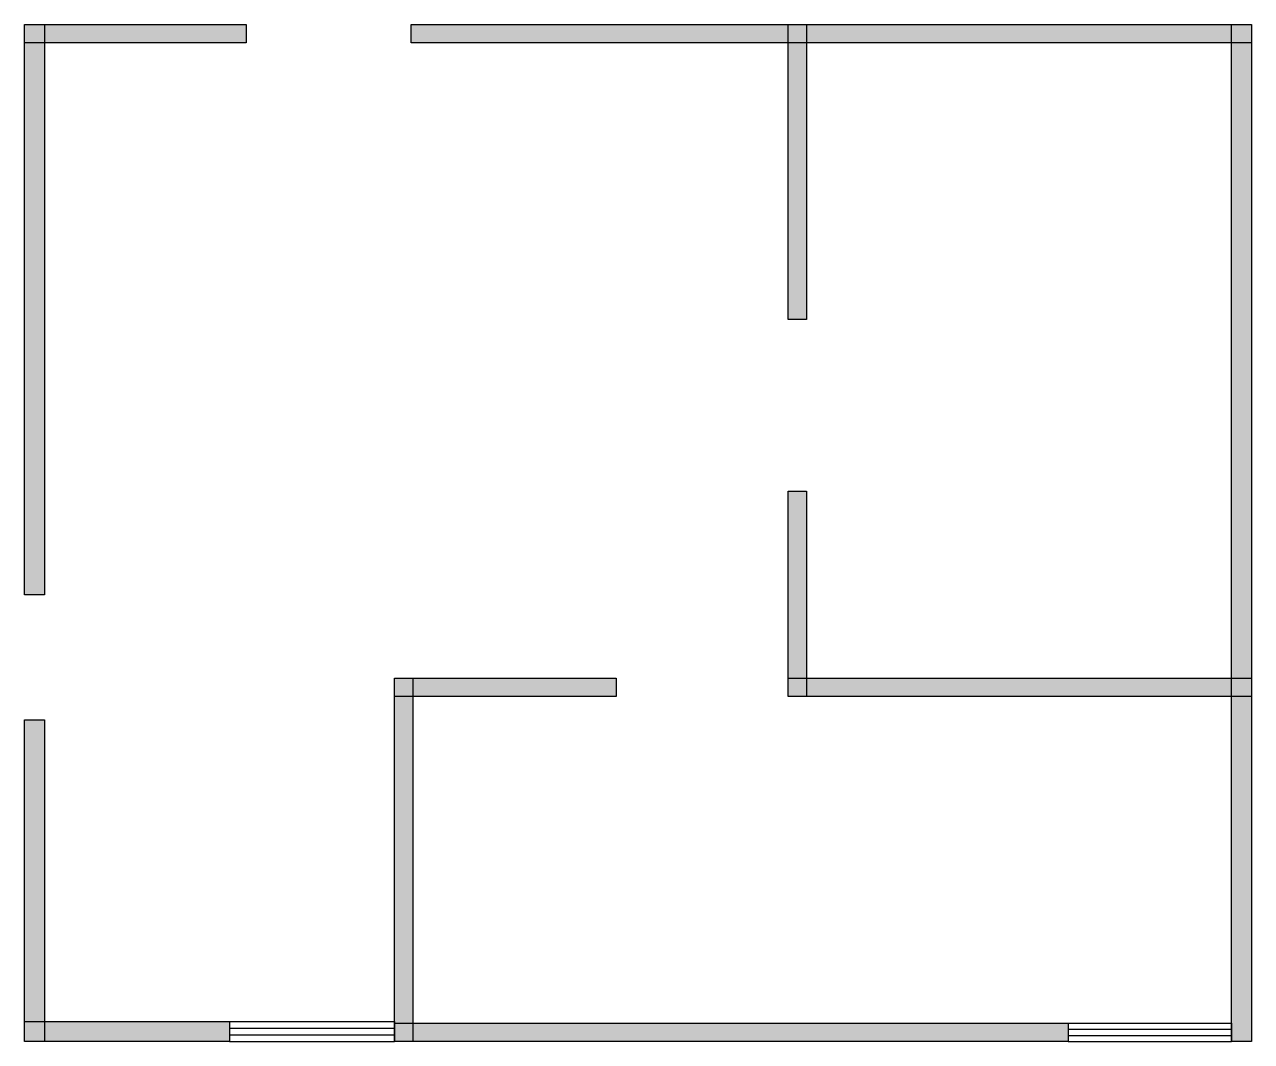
# Model space of a CAD drawing. Header units: millimetres. Extents: x 9 to 6486, y 0 to 5368.
import ezdxf

# ---------------------------------------------------------------- set-up
doc = ezdxf.new("R2010")
doc.units = ezdxf.units.MM
doc.layers.add('WALL', color=7, linetype='Continuous')
doc.layers.add('WINDOW', color=5, linetype='Continuous')

msp = doc.modelspace()

# ---------------------------------------------------------------- hatches: boundary and pattern name
at = {"layer": 'WALL'}
h = msp.add_hatch(color=256, dxfattribs=at)
h.dxf.hatch_style = 1
h.paths.add_polyline_path([(8.8, 5368), (1179.2, 5368), (1179.2, 5271.2), (8.8, 5271.2)])
h = msp.add_hatch(color=256, dxfattribs=at)
h.dxf.hatch_style = 1
h.paths.add_polyline_path([(8.8, 5368), (114.4, 5368), (114.4, 2358.4), (8.8, 2358.4)])
h = msp.add_hatch(color=256, dxfattribs=at)
h.dxf.hatch_style = 1
h.paths.add_polyline_path([(2050.4, 5368), (6485.6, 5368), (6485.6, 5271.2), (2050.4, 5271.2)])
h = msp.add_hatch(color=256, dxfattribs=at)
h.dxf.hatch_style = 1
h.paths.add_polyline_path([(4039.2, 5368), (4136, 5368), (4136, 3810.4), (4039.2, 3810.4)])
h = msp.add_hatch(color=256, dxfattribs=at)
h.dxf.hatch_style = 1
h.paths.add_polyline_path([(6380, 5368), (6485.6, 5368), (6485.6, 0), (6380, 0)])
h = msp.add_hatch(color=256, dxfattribs=at)
h.dxf.hatch_style = 1
h.paths.add_polyline_path([(4039.2, 2904), (4136, 2904), (4136, 1821.6), (4039.2, 1821.6)])
h = msp.add_hatch(color=256, dxfattribs=at)
h.dxf.hatch_style = 1
h.paths.add_polyline_path([(1962.4, 1918.4), (3132.8, 1918.4), (3132.8, 1821.6), (1962.4, 1821.6)])
h = msp.add_hatch(color=256, dxfattribs=at)
h.dxf.hatch_style = 1
h.paths.add_polyline_path([(1962.4, 1918.4), (2059.2, 1918.4), (2059.2, 0), (1962.4, 0)])
h = msp.add_hatch(color=256, dxfattribs=at)
h.dxf.hatch_style = 1
h.paths.add_polyline_path([(4039.2, 1918.4), (6485.6, 1918.4), (6485.6, 1821.6), (4039.2, 1821.6)])
h = msp.add_hatch(color=256, dxfattribs=at)
h.dxf.hatch_style = 1
h.paths.add_polyline_path([(8.8, 1698.4), (114.4, 1698.4), (114.4, 0), (8.8, 0)])
h = msp.add_hatch(color=256, dxfattribs=at)
h.dxf.hatch_style = 1
h.paths.add_polyline_path([(8.8, 105.6), (1091.2, 105.6), (1091.2, 0), (8.8, 0)])
h = msp.add_hatch(color=256, dxfattribs=at)
h.dxf.hatch_style = 1
h.paths.add_polyline_path([(1962.4, 96.8), (5517.6, 96.8), (5517.6, 0), (1962.4, 0)])

# ---------------------------------------------------------------- linework, layer by layer
for points in [[(8.8, 5368), (1179.2, 5368), (1179.2, 5271.2), (8.8, 5271.2)], [(8.8, 5368), (114.4, 5368), (114.4, 2358.4), (8.8, 2358.4)], [(2050.4, 5368), (6485.6, 5368), (6485.6, 5271.2), (2050.4, 5271.2)], [(4039.2, 5368), (4136, 5368), (4136, 3810.4), (4039.2, 3810.4)], [(6380, 5368), (6485.6, 5368), (6485.6, 0), (6380, 0)], [(4039.2, 2904), (4136, 2904), (4136, 1821.6), (4039.2, 1821.6)], [(1962.4, 1918.4), (3132.8, 1918.4), (3132.8, 1821.6), (1962.4, 1821.6)], [(1962.4, 1918.4), (2059.2, 1918.4), (2059.2, 0), (1962.4, 0)], [(4039.2, 1918.4), (6485.6, 1918.4), (6485.6, 1821.6), (4039.2, 1821.6)], [(8.8, 1698.4), (114.4, 1698.4), (114.4, 0), (8.8, 0)], [(8.8, 105.6), (1091.2, 105.6), (1091.2, 0), (8.8, 0)], [(1962.4, 96.8), (5517.6, 96.8), (5517.6, 0), (1962.4, 0)]]:
    msp.add_lwpolyline(points, close=True, dxfattribs=at)
at = {"layer": 'WINDOW'}
for p, q in [((1091.2, 105.6), (1962.4, 105.6)), ((1091.2, 105.6), (1091.2, 0)), ((1091.2, 70.4), (1962.4, 70.4)), ((1962.4, 105.6), (1962.4, 0)), ((5517.6, 96.8), (6380, 96.8)), ((5517.6, 96.8), (5517.6, 0)), ((6380, 96.8), (6380, 0)), ((1091.2, 35.2), (1962.4, 35.2)), ((1091.2, 0), (1962.4, 0)), ((5517.6, 64.5), (6380, 64.5)), ((5517.6, 32.3), (6380, 32.3)), ((5517.6, 0), (6380, 0))]:
    msp.add_line(p, q, dxfattribs=at)

doc.saveas('drawing.dxf')
